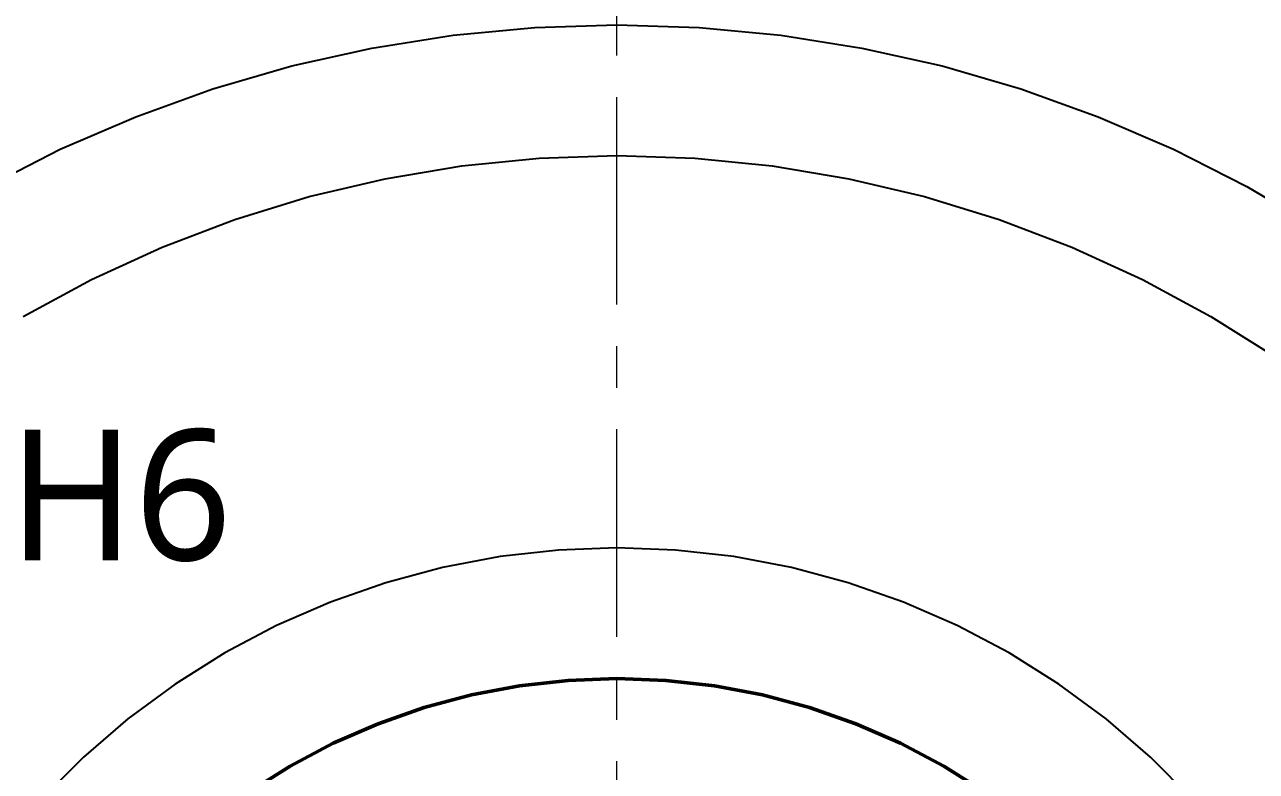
# Model space of a CAD drawing. Header units: millimetres. Extents: x 0 to 420, y 0 to 297.
# Drawn here: x 191.23 to 210.07, y 252.58 to 264 of the extents above; entities that cross this region are included whole.
import ezdxf

# ---------------------------------------------------------------- set-up
doc = ezdxf.new("R2010")
doc.units = ezdxf.units.MM
doc.linetypes.add('CENTER', pattern=[5.08, 3.175, -0.635, 0.635, -0.635])
doc.linetypes.add('DASHED', pattern=[1.524, 1.27, -0.254])
for name, color, linetype, lineweight in [('CENTER', 1, 'CENTER', 18), ('DIM', 3, 'CONTINUOUS', 18), ('HIDDEN', 8, 'DASHED', 25), ('VISIBLE', 7, 'CONTINUOUS', 50)]:
    doc.layers.add(name, color=color, linetype=linetype, lineweight=lineweight)
doc.styles.add('CJK', font='NotoSansCJK-Regular.ttc')

msp = doc.modelspace()

# ---------------------------------------------------------------- linework, layer by layer
at = {"layer": 'CENTER'}
msp.add_line((200.29325, 214), (200.29325, 274), dxfattribs=at)
at = {"layer": 'HIDDEN'}
for points in [[(199.03744, 263.96053), (200.29325, 264)], [(199.03744, 263.96053), (200.29325, 264)], [(200.29325, 264), (201.54906, 263.96053)], [(200.29325, 264), (201.54906, 263.96053)], [(196.54562, 263.64575), (197.78658, 263.84229)], [(196.54562, 263.64575), (197.78658, 263.84229)], [(197.78658, 263.84229), (199.03744, 263.96053)], [(197.78658, 263.84229), (199.03744, 263.96053)], [(201.54906, 263.96053), (202.79991, 263.84229)], [(201.54906, 263.96053), (202.79991, 263.84229)], [(202.79991, 263.84229), (204.04087, 263.64575)], [(202.79991, 263.84229), (204.04087, 263.64575)], [(195.31945, 263.37166), (196.54562, 263.64575)], [(195.31945, 263.37166), (196.54562, 263.64575)], [(204.04087, 263.64575), (205.26705, 263.37166)], [(204.04087, 263.64575), (205.26705, 263.37166)], [(194.11291, 263.02113), (195.31945, 263.37166)], [(194.11291, 263.02113), (195.31945, 263.37166)], [(205.26705, 263.37166), (206.47359, 263.02113)], [(205.26705, 263.37166), (206.47359, 263.02113)], [(192.93076, 262.59553), (194.11291, 263.02113)], [(192.93076, 262.59553), (194.11291, 263.02113)], [(206.47359, 263.02113), (207.65574, 262.59553)], [(206.47359, 263.02113), (207.65574, 262.59553)], [(191.77766, 262.09654), (192.93076, 262.59553)], [(191.77766, 262.09654), (192.93076, 262.59553)], [(207.65574, 262.59553), (208.80883, 262.09654)], [(207.65574, 262.59553), (208.80883, 262.09654)], [(190.65817, 261.52613), (191.77766, 262.09654)], [(190.65817, 261.52613), (191.77766, 262.09654)], [(197.91919, 261.84275), (199.10362, 261.96065)], [(197.91919, 261.84275), (199.10362, 261.96065)], [(199.10362, 261.96065), (200.29325, 262)], [(199.10362, 261.96065), (200.29325, 262)], [(200.29325, 262), (201.48288, 261.96065)], [(200.29325, 262), (201.48288, 261.96065)], [(201.48288, 261.96065), (202.66731, 261.84275)], [(201.48288, 261.96065), (202.66731, 261.84275)], [(208.80883, 262.09654), (209.92832, 261.52613)], [(208.80883, 262.09654), (209.92832, 261.52613)], [(196.74514, 261.64684), (197.91919, 261.84275)], [(196.74514, 261.64684), (197.91919, 261.84275)], [(202.66731, 261.84275), (203.84135, 261.64684)], [(202.66731, 261.84275), (203.84135, 261.64684)], [(195.58661, 261.37376), (196.74514, 261.64684)], [(195.58661, 261.37376), (196.74514, 261.64684)], [(203.84135, 261.64684), (204.99989, 261.37376)], [(203.84135, 261.64684), (204.99989, 261.37376)], [(194.44866, 261.02471), (195.58661, 261.37376)], [(194.44866, 261.02471), (195.58661, 261.37376)], [(204.99989, 261.37376), (206.13784, 261.02471)], [(204.99989, 261.37376), (206.13784, 261.02471)], [(209.92832, 261.52613), (211.00978, 260.88656)], [(209.92832, 261.52613), (211.00978, 260.88656)], [(193.33626, 260.60122), (194.44866, 261.02471)], [(193.33626, 260.60122), (194.44866, 261.02471)], [(206.13784, 261.02471), (207.25023, 260.60122)], [(206.13784, 261.02471), (207.25023, 260.60122)], [(192.25429, 260.10513), (193.33626, 260.60122)], [(192.25429, 260.10513), (193.33626, 260.60122)], [(207.25023, 260.60122), (208.33221, 260.10513)], [(207.25023, 260.60122), (208.33221, 260.10513)], [(191.20747, 259.53862), (192.25429, 260.10513)], [(191.20747, 259.53862), (192.25429, 260.10513)], [(208.33221, 260.10513), (209.37903, 259.53862)], [(208.33221, 260.10513), (209.37903, 259.53862)], [(209.37903, 259.53862), (210.38612, 258.90416)], [(209.37903, 259.53862), (210.38612, 258.90416)], [(199.39649, 255.96645), (198.50474, 255.86597)], [(199.39649, 255.96645), (198.50474, 255.86597)], [(200.29325, 256), (199.39649, 255.96645)], [(200.29325, 256), (199.39649, 255.96645)], [(201.19001, 255.96645), (200.29325, 256)], [(201.19001, 255.96645), (200.29325, 256)], [(202.08175, 255.86597), (201.19001, 255.96645)], [(202.08175, 255.86597), (201.19001, 255.96645)], [(197.623, 255.69913), (196.75619, 255.46687)], [(197.623, 255.69913), (196.75619, 255.46687)], [(198.50474, 255.86597), (197.623, 255.69913)], [(198.50474, 255.86597), (197.623, 255.69913)], [(202.9635, 255.69913), (202.08175, 255.86597)], [(202.9635, 255.69913), (202.08175, 255.86597)], [(203.83031, 255.46687), (202.9635, 255.69913)], [(203.83031, 255.46687), (202.9635, 255.69913)], [(196.75619, 255.46687), (195.90915, 255.17048)], [(196.75619, 255.46687), (195.90915, 255.17048)], [(204.67734, 255.17048), (203.83031, 255.46687)], [(204.67734, 255.17048), (203.83031, 255.46687)], [(195.90915, 255.17048), (195.08664, 254.81163)], [(195.90915, 255.17048), (195.08664, 254.81163)], [(205.49985, 254.81163), (204.67734, 255.17048)], [(205.49985, 254.81163), (204.67734, 255.17048)], [(195.08664, 254.81163), (194.29325, 254.3923)], [(195.08664, 254.81163), (194.29325, 254.3923)], [(206.29325, 254.3923), (205.49985, 254.81163)], [(206.29325, 254.3923), (205.49985, 254.81163)], [(194.29325, 254.3923), (193.53341, 253.91487)], [(194.29325, 254.3923), (193.53341, 253.91487)], [(207.05309, 253.91487), (206.29325, 254.3923)], [(207.05309, 253.91487), (206.29325, 254.3923)], [(199.54595, 253.97204), (200.29325, 254)], [(200.29325, 254), (201.04055, 253.97204)], [(193.53341, 253.91487), (192.81137, 253.38198)], [(193.53341, 253.91487), (192.81137, 253.38198)], [(198.06804, 253.74928), (198.80282, 253.88831)], [(198.80282, 253.88831), (199.54595, 253.97204)], [(201.04055, 253.97204), (201.78367, 253.88831)], [(201.78367, 253.88831), (202.51846, 253.74928)], [(207.77512, 253.38198), (207.05309, 253.91487)], [(207.77512, 253.38198), (207.05309, 253.91487)], [(197.3457, 253.55573), (198.06804, 253.74928)], [(202.51846, 253.74928), (203.2408, 253.55573)], [(196.63984, 253.30874), (197.3457, 253.55573)], [(203.2408, 253.55573), (203.94666, 253.30874)], [(192.81137, 253.38198), (192.13117, 252.79662)], [(192.81137, 253.38198), (192.13117, 252.79662)], [(195.95441, 253.00969), (196.63984, 253.30874)], [(203.94666, 253.30874), (204.63208, 253.00969)], [(208.45532, 252.79662), (207.77512, 253.38198)], [(208.45532, 252.79662), (207.77512, 253.38198)], [(195.29325, 252.66025), (195.95441, 253.00969)], [(204.63208, 253.00969), (205.29325, 252.66025)], [(192.13117, 252.79662), (191.49662, 252.16207)], [(192.13117, 252.79662), (191.49662, 252.16207)], [(209.08987, 252.16207), (208.45532, 252.79662)], [(209.08987, 252.16207), (208.45532, 252.79662)], [(194.66005, 252.26239), (195.29325, 252.66025)], [(205.29325, 252.66025), (205.92645, 252.26239)]]:
    msp.add_lwpolyline(points, dxfattribs=at)
at = {"layer": 'VISIBLE'}
for points in [[(199.54595, 253.97204), (200.29325, 254)], [(200.29325, 254), (201.04055, 253.97204)], [(198.06804, 253.74928), (198.80282, 253.88831)], [(198.80282, 253.88831), (199.54595, 253.97204)], [(201.04055, 253.97204), (201.78367, 253.88831)], [(201.78367, 253.88831), (202.51846, 253.74928)], [(197.3457, 253.55573), (198.06804, 253.74928)], [(202.51846, 253.74928), (203.2408, 253.55573)], [(196.63984, 253.30874), (197.3457, 253.55573)], [(203.2408, 253.55573), (203.94666, 253.30874)], [(195.95441, 253.00969), (196.63984, 253.30874)], [(203.94666, 253.30874), (204.63208, 253.00969)], [(195.29325, 252.66025), (195.95441, 253.00969)], [(204.63208, 253.00969), (205.29325, 252.66025)], [(194.66005, 252.26239), (195.29325, 252.66025)], [(205.29325, 252.66025), (205.92645, 252.26239)]]:
    msp.add_lwpolyline(points, dxfattribs=at)

# ---------------------------------------------------------------- texts
at = {"layer": 'DIM', "style": 'CJK'}
msp.add_text('H6', height=2, dxfattribs=at).set_placement((190.98325, 255.81))

doc.saveas('drawing.dxf')
